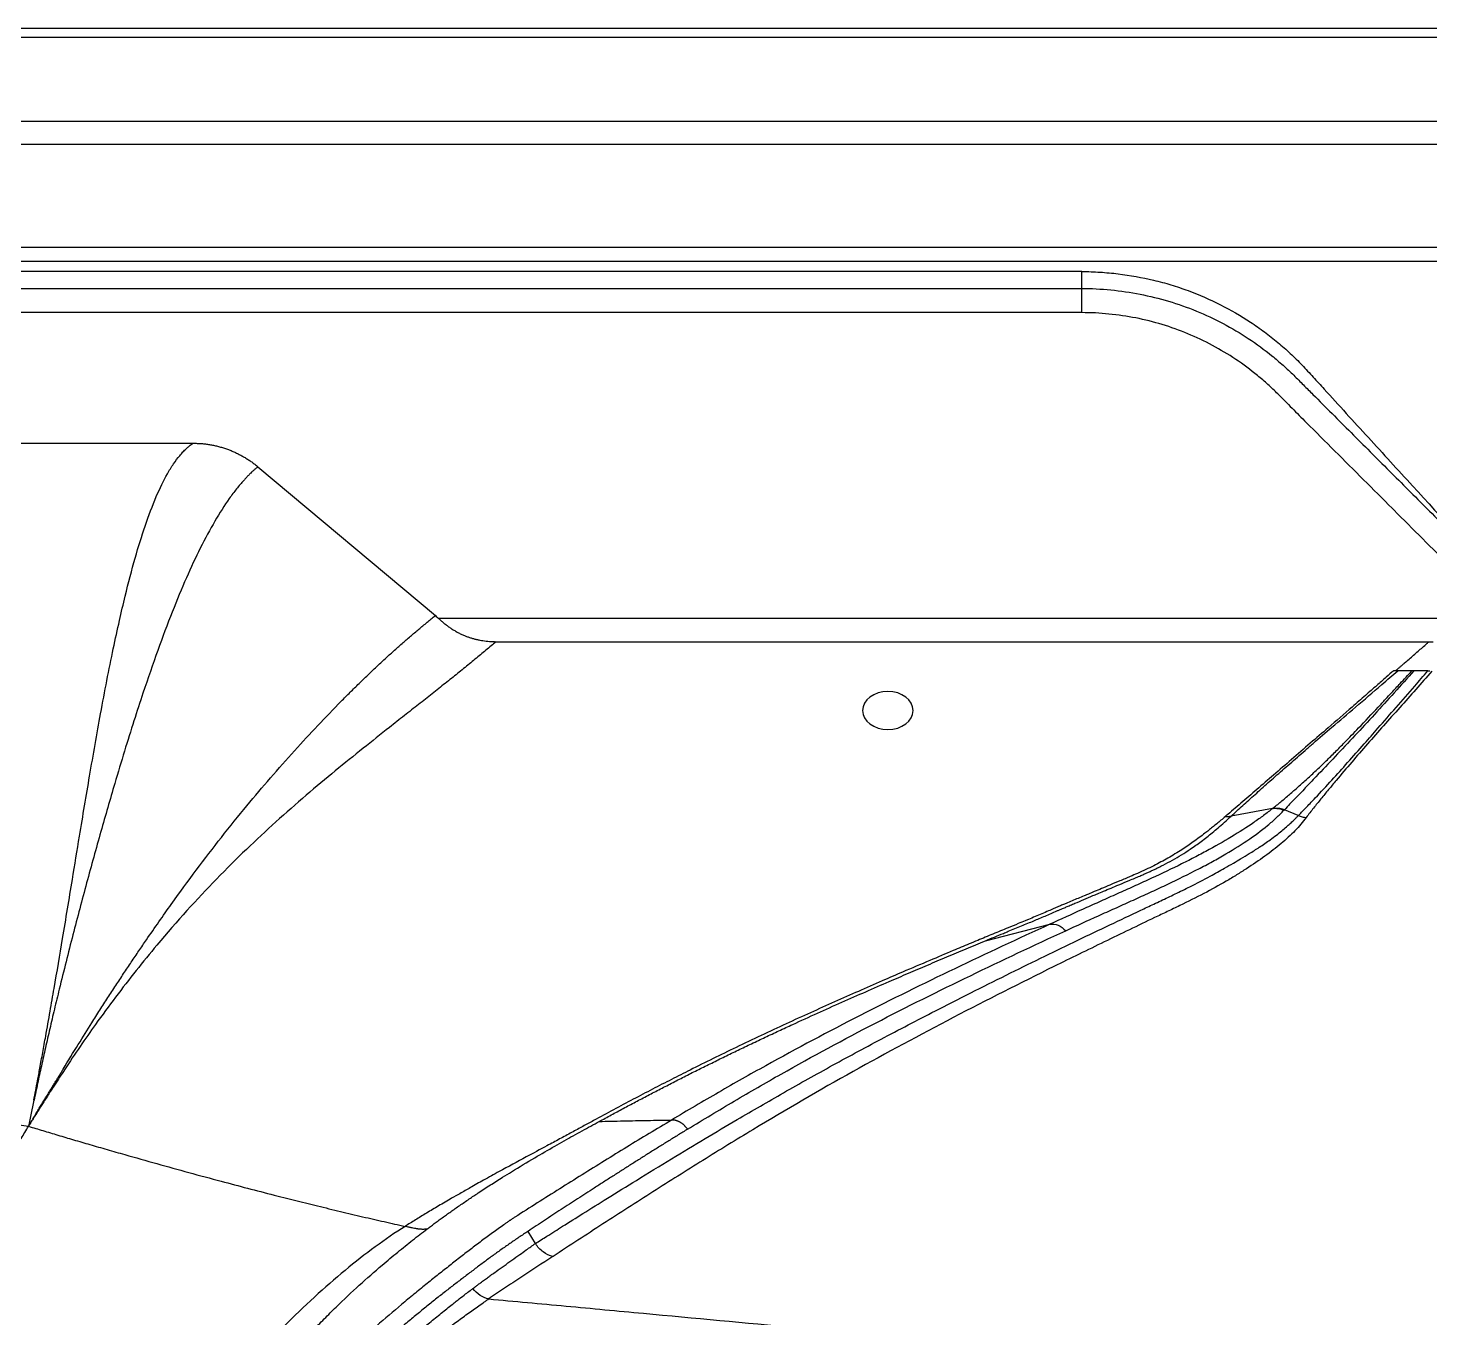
# Model space of a CAD drawing. Header units: inches. Extents: x 2 to 86, y -22 to 129.
# Drawn here: x 53.42 to 67.27, y 72.33 to 85.07 of the extents above; entities that cross this region are included whole.
import ezdxf

# ---------------------------------------------------------------- set-up
doc = ezdxf.new("R2010")
doc.units = ezdxf.units.IN
doc.header["$MEASUREMENT"] = 0
doc.layers.add('1', color=4, linetype='Continuous')
doc.layers.add('BDIM_CYAN', color=4, linetype='Continuous')

# ---------------------------------------------------------------- blocks, each defined once
blk = doc.blocks.new('2026 RHYTHM')
at = {"layer": '1', "color": 4}
blk.add_line((5.882, 84.082), (78.2, 84.082), dxfattribs=at)
at = {"layer": '1', "color": 1, "extrusion": (0, 0, -1)}
blk.add_ellipse((59.544, 77.341), major_axis=(0.25, 0), ratio=0.752466, dxfattribs=at)
at = {"layer": 'BDIM_CYAN', "color": 3}
for p, q in [((11.728, 83.991), (72.354, 83.991)), ((72.354, 83.158), (11.728, 83.158)), ((11.727, 82.937), (72.354, 82.937)), ((69.79, 81.915), (14.293, 81.915)), ((14.293, 81.779), (69.789, 81.779)), ((61.461, 81.677), (21.921, 81.677)), ((61.461, 81.51), (61.461, 81.677)), ((21.921, 81.51), (61.461, 81.51)), ((61.461, 81.271), (21.921, 81.271)), ((31.405, 79.981), (52.677, 79.981)), ((53.318, 79.749), (55.072, 78.278)), ((65.23, 78.25), (55.106, 78.25)), ((55.672, 78.021), (64.892, 78.021)), ((64.892, 78.021), (64.935, 78.021)), ((63.347, 76.374), (62.938, 76.298)), ((63.601, 76.303), (63.464, 76.361)), ((60.508, 75.066), (61.144, 75.229)), ((51.103, 73.492), (51.106, 73.491)), ((51.095, 73.309), (51.096, 73.308)), ((56.06, 72.076), (55.988, 72.196))]:
    blk.add_line(p, q, dxfattribs=at)
at = {"layer": 'BDIM_CYAN', "color": 3, "flags": 128}
blk.add_lwpolyline([(62.88, 76.294), (62.883, 76.297), (62.885, 76.299)], dxfattribs=at)
at = {"layer": 'BDIM_CYAN', "color": 3}
for points, knots in [([(61.461, 81.677), (61.522, 81.677), (61.582, 81.675), (61.702, 81.667), (61.761, 81.662), (61.939, 81.64), (62.056, 81.619), (62.228, 81.578), (62.286, 81.563), (62.399, 81.528), (62.456, 81.509), (62.622, 81.448), (62.728, 81.401), (62.933, 81.298), (63.032, 81.24), (63.151, 81.162), (63.175, 81.146), (63.221, 81.113), (63.244, 81.097), (63.312, 81.047), (63.356, 81.012), (63.44, 80.941), (63.482, 80.905), (63.561, 80.831), (63.6, 80.792), (63.675, 80.714), (63.711, 80.674), (63.784, 80.595), (63.82, 80.555), (63.929, 80.436), (64.002, 80.356), (64.147, 80.197), (64.22, 80.117), (64.439, 79.878), (64.584, 79.719), (65.021, 79.242), (65.312, 78.923), (65.603, 78.605)], [0, 0, 0, 0, 0.03125, 0.03125, 0.0625, 0.0625, 0.125, 0.125, 0.15625, 0.15625, 0.1875, 0.1875, 0.25, 0.25, 0.3125, 0.3125, 0.328125, 0.328125, 0.34375, 0.34375, 0.375, 0.375, 0.40625, 0.40625, 0.4375, 0.4375, 0.46875, 0.46875, 0.5, 0.5, 0.5625, 0.5625, 0.625, 0.625, 0.75, 0.75, 1, 1, 1, 1]), ([(61.461, 81.51), (61.65, 81.51), (62.041, 81.472), (62.6, 81.305), (63.032, 81.077), (63.304, 80.877), (63.451, 80.752), (63.539, 80.669), (63.605, 80.604), (63.667, 80.541), (63.777, 80.431), (63.997, 80.211), (64.31, 79.898), (64.687, 79.521), (65.118, 79.09), (65.423, 78.785), (65.603, 78.605)], [0, 0, 0, 0, 0.125, 0.25, 0.375, 0.4375, 0.46875, 0.5, 0.515625, 0.53125, 0.5625, 0.625, 0.75, 0.875, 1, 1.179185, 1.179185, 1.179185, 1.179185]), ([(61.461, 81.271), (61.461, 81.299), (61.461, 81.328), (61.461, 81.384), (61.461, 81.411), (61.461, 81.457), (61.461, 81.475), (61.461, 81.501), (61.461, 81.508), (61.461, 81.51)], [0, 0, 0, 0, 0.25, 0.25, 0.5, 0.5, 0.75, 0.75, 1, 1, 1, 1]), ([(63.398, 80.469), (63.366, 80.5), (63.333, 80.531), (63.267, 80.592), (63.233, 80.621), (63.129, 80.706), (63.057, 80.76), (62.833, 80.909), (62.675, 80.994), (62.343, 81.131), (62.171, 81.184), (61.819, 81.253), (61.64, 81.271), (61.461, 81.271)], [0, 0, 0, 0, 0.0625, 0.0625, 0.125, 0.125, 0.25, 0.25, 0.5, 0.5, 0.75, 0.75, 1, 1, 1, 1]), ([(63.398, 80.469), (63.421, 80.446), (63.445, 80.422), (63.492, 80.375), (63.515, 80.351), (63.586, 80.28), (63.633, 80.233), (63.774, 80.092), (63.868, 79.998), (64.151, 79.715), (64.34, 79.527), (64.905, 78.962), (65.282, 78.585), (65.658, 78.208)], [0, 0, 0, 0, 0.03125, 0.03125, 0.0625, 0.0625, 0.125, 0.125, 0.25, 0.25, 0.5, 0.5, 1, 1, 1, 1]), ([(51.103, 73.491), (51.116, 73.556), (51.136, 73.661), (51.165, 73.818), (51.192, 73.965), (51.226, 74.152), (51.264, 74.364), (51.32, 74.686), (51.394, 75.123), (51.477, 75.626), (51.565, 76.163), (51.658, 76.716), (51.747, 77.225), (51.825, 77.639), (51.887, 77.946), (51.948, 78.224), (52.019, 78.528), (52.102, 78.847), (52.205, 79.177), (52.31, 79.456), (52.405, 79.651), (52.483, 79.778), (52.535, 79.847), (52.577, 79.895), (52.606, 79.924), (52.63, 79.946), (52.649, 79.961), (52.664, 79.972), (52.673, 79.978), (52.677, 79.981)], [0, 0, 0, 0, 0.021699, 0.035701, 0.052922, 0.071404, 0.099163, 0.124965, 0.181569, 0.249955, 0.301644, 0.374957, 0.45528, 0.499964, 0.545158, 0.586827, 0.624976, 0.689339, 0.749991, 0.814654, 0.87502, 0.906681, 0.93756, 0.953468, 0.968848, 0.979165, 0.987796, 0.994741, 1, 1, 1, 1]), ([(52.677, 79.981), (52.684, 79.981), (52.698, 79.981), (52.718, 79.98), (52.739, 79.979), (52.759, 79.978), (52.779, 79.976), (52.799, 79.974), (52.82, 79.971), (52.84, 79.968), (52.86, 79.964), (52.88, 79.961), (52.899, 79.956), (52.919, 79.952), (52.939, 79.946), (52.959, 79.941), (52.978, 79.935), (52.998, 79.929), (53.023, 79.92), (53.053, 79.908), (53.089, 79.893), (53.124, 79.876), (53.158, 79.858), (53.192, 79.839), (53.225, 79.818), (53.257, 79.797), (53.288, 79.773), (53.308, 79.757), (53.318, 79.749)], [0, 0, 0, 0, 0.029605, 0.059114, 0.088537, 0.117887, 0.147176, 0.176416, 0.20562, 0.234799, 0.263967, 0.293134, 0.322315, 0.35152, 0.380762, 0.410054, 0.439408, 0.468835, 0.498348, 0.554582, 0.610492, 0.666164, 0.721682, 0.777133, 0.832605, 0.888182, 0.943952, 1, 1, 1, 1]), ([(53.318, 79.749), (53.314, 79.746), (53.307, 79.739), (53.295, 79.729), (53.284, 79.72), (53.273, 79.71), (53.261, 79.7), (53.245, 79.684), (53.225, 79.664), (53.202, 79.64), (53.162, 79.597), (53.107, 79.532), (53.011, 79.404), (52.892, 79.217), (52.75, 78.954), (52.61, 78.654), (52.47, 78.316), (52.327, 77.936), (52.201, 77.572), (52.091, 77.236), (51.998, 76.938), (51.889, 76.576), (51.764, 76.143), (51.626, 75.644), (51.488, 75.124), (51.383, 74.704), (51.307, 74.392), (51.262, 74.199), (51.218, 74.012), (51.178, 73.832), (51.141, 73.659), (51.117, 73.546), (51.106, 73.491)], [0, 0, 0, 0, 0.005157, 0.010312, 0.015466, 0.019579, 0.024699, 0.030827, 0.041105, 0.051405, 0.061729, 0.092786, 0.12359, 0.185351, 0.247626, 0.307567, 0.369105, 0.432318, 0.497282, 0.537249, 0.579072, 0.622754, 0.684754, 0.748457, 0.810821, 0.874239, 0.897405, 0.919688, 0.941089, 0.961608, 0.981245, 1, 1, 1, 1]), ([(51.095, 73.309), (51.104, 73.324), (51.123, 73.355), (51.151, 73.4), (51.177, 73.443), (51.202, 73.484), (51.226, 73.523), (51.249, 73.561), (51.27, 73.597), (51.291, 73.631), (51.311, 73.663), (51.329, 73.693), (51.347, 73.722), (51.363, 73.749), (51.379, 73.775), (51.439, 73.874), (51.539, 74.037), (51.66, 74.229), (51.757, 74.382), (51.836, 74.505), (51.914, 74.625), (51.991, 74.742), (52.067, 74.856), (52.142, 74.967), (52.275, 75.162), (52.465, 75.434), (52.712, 75.771), (52.961, 76.095), (53.205, 76.397), (53.445, 76.681), (53.678, 76.944), (53.911, 77.195), (54.094, 77.384), (54.229, 77.521), (54.317, 77.607), (54.404, 77.691), (54.489, 77.772), (54.574, 77.851), (54.659, 77.928), (54.742, 78.002), (54.825, 78.074), (54.908, 78.144), (54.99, 78.212), (55.044, 78.256), (55.072, 78.278)], [0, 0, 0, 0, 0.005801, 0.011395, 0.016782, 0.021963, 0.026938, 0.031708, 0.036272, 0.040631, 0.044786, 0.048736, 0.052482, 0.056025, 0.059364, 0.062499, 0.095174, 0.125015, 0.14307, 0.16106, 0.178988, 0.196857, 0.214667, 0.23242, 0.250116, 0.309855, 0.371481, 0.435037, 0.500551, 0.561768, 0.625741, 0.687796, 0.750766, 0.774927, 0.798789, 0.82235, 0.845611, 0.86857, 0.891229, 0.913586, 0.935642, 0.957396, 0.978849, 1, 1, 1, 1]), ([(55.072, 78.278), (55.077, 78.273), (55.089, 78.264), (55.1, 78.255), (55.106, 78.25)], [0, 0, 0, 0, 0.500025, 1, 1, 1, 1]), ([(55.106, 78.25), (55.111, 78.246), (55.119, 78.238), (55.133, 78.225), (55.146, 78.213), (55.16, 78.202), (55.174, 78.19), (55.188, 78.179), (55.203, 78.169), (55.217, 78.158), (55.232, 78.148), (55.247, 78.139), (55.263, 78.13), (55.278, 78.121), (55.294, 78.112), (55.31, 78.104), (55.326, 78.096), (55.342, 78.089), (55.363, 78.08), (55.388, 78.07), (55.418, 78.06), (55.448, 78.051), (55.479, 78.043), (55.511, 78.036), (55.542, 78.031), (55.574, 78.027), (55.607, 78.024), (55.639, 78.022), (55.661, 78.021), (55.672, 78.021)], [0, 0, 0, 0, 0.030984, 0.061692, 0.092139, 0.12234, 0.152312, 0.182069, 0.21163, 0.241009, 0.270226, 0.299296, 0.328238, 0.35707, 0.385809, 0.414474, 0.443083, 0.471655, 0.500209, 0.550439, 0.600328, 0.649981, 0.699507, 0.749012, 0.798607, 0.848397, 0.89849, 0.94899, 1, 1, 1, 1]), ([(55.672, 78.021), (55.656, 78.007), (55.622, 77.979), (55.571, 77.936), (55.518, 77.892), (55.463, 77.847), (55.408, 77.801), (55.35, 77.754), (55.291, 77.707), (55.231, 77.658), (55.169, 77.609), (55.105, 77.558), (55.04, 77.507), (54.974, 77.454), (54.906, 77.401), (54.836, 77.346), (54.765, 77.29), (54.692, 77.233), (54.557, 77.126), (54.355, 76.966), (54.08, 76.744), (53.793, 76.504), (53.404, 76.163), (52.915, 75.696), (52.451, 75.186), (52.116, 74.776), (51.913, 74.515), (51.728, 74.263), (51.56, 74.023), (51.442, 73.847), (51.358, 73.718), (51.306, 73.639), (51.252, 73.554), (51.197, 73.469), (51.145, 73.386), (51.112, 73.333), (51.096, 73.308)], [0, 0, 0, 0, 0.01243, 0.025144, 0.038144, 0.051427, 0.064996, 0.078848, 0.092986, 0.107407, 0.122111, 0.137099, 0.15237, 0.167923, 0.183757, 0.199874, 0.216271, 0.232948, 0.249906, 0.309105, 0.370542, 0.434195, 0.500048, 0.626022, 0.750094, 0.792825, 0.834475, 0.875063, 0.906272, 0.937531, 0.947371, 0.957782, 0.968766, 0.980234, 0.990646, 1, 1, 1, 1]), ([(64.564, 77.734), (64.565, 77.736), (64.569, 77.739), (64.574, 77.744), (64.58, 77.748), (64.587, 77.755), (64.596, 77.763), (64.607, 77.772), (64.618, 77.782), (64.633, 77.795), (64.659, 77.817), (64.696, 77.849), (64.74, 77.888), (64.784, 77.926), (64.828, 77.965), (64.864, 77.996), (64.885, 78.015), (64.892, 78.021)], [-0.01459385, -0.01459385, -0.01459385, -0.01459385, -0.01415454, -0.01368982, -0.01322511, -0.01276039, -0.01183096, -0.01090154, -0.00997211, -0.00904268, -0.00718382, -0.0034661, 0.00025161, 0.00396933, 0.00768705, 0.01140476, 0.01311769, 0.01311769, 0.01311769, 0.01311769]), ([(64.544, 77.734), (64.519, 77.713), (64.463, 77.664), (64.37, 77.583), (64.258, 77.485), (64.097, 77.345), (63.916, 77.187), (63.716, 77.015), (63.537, 76.859), (63.36, 76.707), (63.194, 76.563), (63.037, 76.428), (62.935, 76.341), (62.885, 76.299)], [0, 0, 0, 0, 0.044719, 0.101292, 0.169719, 0.250001, 0.393515, 0.500003, 0.61261, 0.718913, 0.818912, 0.912608, 1, 1, 1, 1]), ([(62.938, 76.298), (62.956, 76.315), (62.994, 76.35), (63.052, 76.402), (63.111, 76.457), (63.174, 76.512), (63.238, 76.57), (63.304, 76.629), (63.373, 76.689), (63.444, 76.752), (63.517, 76.816), (63.592, 76.881), (63.669, 76.948), (63.783, 77.047), (63.949, 77.189), (64.175, 77.382), (64.392, 77.568), (64.531, 77.689), (64.584, 77.734)], [0, 0, 0, 0, 0.035287, 0.071733, 0.109338, 0.148104, 0.18803, 0.229116, 0.271362, 0.314769, 0.359336, 0.405063, 0.451951, 0.5, 0.611047, 0.749994, 0.905814, 1, 1, 1, 1]), ([(63.355, 76.38), (63.369, 76.391), (63.397, 76.414), (63.439, 76.449), (63.482, 76.485), (63.525, 76.522), (63.568, 76.559), (63.611, 76.597), (63.655, 76.636), (63.699, 76.676), (63.743, 76.717), (63.787, 76.758), (63.832, 76.8), (63.877, 76.844), (63.922, 76.888), (63.967, 76.933), (64.013, 76.979), (64.09, 77.057), (64.216, 77.188), (64.351, 77.331), (64.459, 77.448), (64.531, 77.526), (64.618, 77.619), (64.685, 77.691), (64.724, 77.733)], [0, 0, 0, 0, 0.028288, 0.056969, 0.086042, 0.115508, 0.145368, 0.175622, 0.20627, 0.237315, 0.268756, 0.300594, 0.332829, 0.365464, 0.398497, 0.43193, 0.465765, 0.5, 0.603288, 0.75, 0.803799, 0.850001, 0.912824, 1, 1, 1, 1]), ([(64.744, 77.733), (64.679, 77.661), (64.549, 77.517), (64.354, 77.302), (64.159, 77.092), (63.965, 76.886), (63.802, 76.715), (63.67, 76.576), (63.566, 76.468), (63.498, 76.397), (63.464, 76.361)], [0, 0, 0, 0, 0.15, 0.3, 0.450001, 0.6, 0.75, 0.833333, 0.916667, 1, 1, 1, 1]), ([(63.601, 76.303), (63.606, 76.309), (63.622, 76.325), (63.65, 76.353), (63.686, 76.391), (63.727, 76.434), (63.81, 76.521), (63.931, 76.652), (64.092, 76.83), (64.244, 77.001), (64.403, 77.183), (64.569, 77.373), (64.733, 77.561), (64.838, 77.682), (64.882, 77.732)], [0, 0, 0, 0, 0.012704, 0.033537, 0.0625, 0.093914, 0.125, 0.25, 0.370385, 0.5, 0.607374, 0.75, 0.896913, 1, 1, 1, 1]), ([(64.744, 77.733), (64.74, 77.733), (64.737, 77.733), (64.734, 77.733), (64.734, 77.733)], [0, 0, 0, 0, 0.5, 0.5004685, 0.5004685, 0.5004685, 0.5004685]), ([(64.902, 77.731), (64.898, 77.731), (64.892, 77.731), (64.885, 77.731), (64.882, 77.732)], [0, 0, 0, 0, 0.484989, 1, 1, 1, 1]), ([(64.922, 77.73), (64.869, 77.669), (64.763, 77.549), (64.603, 77.37), (64.443, 77.191), (64.285, 77.011), (64.128, 76.831), (64, 76.681), (63.899, 76.559), (63.824, 76.468), (63.763, 76.392), (63.715, 76.331), (63.691, 76.3), (63.679, 76.285)], [0, 0, 0, 0, 0.125, 0.25, 0.375, 0.5, 0.625, 0.75, 0.8125, 0.875, 0.9375, 0.96875, 1, 1, 1, 1]), ([(63.347, 76.374), (63.333, 76.362), (63.318, 76.351), (63.289, 76.327), (63.274, 76.316), (63.227, 76.281), (63.194, 76.258), (63.092, 76.187), (63.018, 76.14), (62.86, 76.044), (62.776, 75.997), (62.644, 75.926), (62.599, 75.902), (62.53, 75.867), (62.507, 75.855), (62.46, 75.832), (62.436, 75.82), (62.316, 75.761), (62.215, 75.713), (62.059, 75.642), (62.006, 75.617), (61.925, 75.581), (61.898, 75.569), (61.844, 75.545), (61.817, 75.533), (61.736, 75.497), (61.682, 75.472), (61.575, 75.424), (61.521, 75.4), (61.359, 75.327), (61.252, 75.278), (61.144, 75.229)], [0, 0, 0, 0, 0.03125, 0.03125, 0.0625, 0.0625, 0.125, 0.125, 0.25, 0.25, 0.375, 0.375, 0.4375, 0.4375, 0.46875, 0.46875, 0.5, 0.5, 0.625, 0.625, 0.6875, 0.6875, 0.71875, 0.71875, 0.75, 0.75, 0.8125, 0.8125, 0.875, 0.875, 1, 1, 1, 1]), ([(61.302, 75.166), (61.41, 75.215), (61.518, 75.265), (61.68, 75.338), (61.734, 75.362), (61.843, 75.411), (61.896, 75.436), (61.977, 75.472), (62.004, 75.485), (62.058, 75.509), (62.085, 75.521), (62.139, 75.546), (62.166, 75.558), (62.22, 75.583), (62.246, 75.595), (62.377, 75.657), (62.478, 75.707), (62.624, 75.781), (62.671, 75.805), (62.764, 75.855), (62.808, 75.88), (62.938, 75.955), (63.019, 76.005), (63.168, 76.105), (63.236, 76.155), (63.327, 76.23), (63.356, 76.255), (63.396, 76.293), (63.409, 76.305), (63.434, 76.33), (63.446, 76.342), (63.458, 76.355)], [0, 0, 0, 0, 0.125, 0.125, 0.1875, 0.1875, 0.25, 0.25, 0.28125, 0.28125, 0.3125, 0.3125, 0.34375, 0.34375, 0.375, 0.375, 0.5, 0.5, 0.5625, 0.5625, 0.625, 0.625, 0.75, 0.75, 0.875, 0.875, 0.9375, 0.9375, 0.96875, 0.96875, 1, 1, 1, 1]), ([(63.347, 76.374), (63.35, 76.374), (63.356, 76.375), (63.365, 76.376), (63.375, 76.377), (63.384, 76.377), (63.393, 76.377), (63.402, 76.377), (63.411, 76.376), (63.42, 76.374), (63.429, 76.372), (63.438, 76.37), (63.447, 76.368), (63.456, 76.365), (63.461, 76.362), (63.464, 76.361)], [0, 0, 0, 0, 0.0770619, 0.1541324, 0.2311977, 0.3082457, 0.3852664, 0.4622522, 0.5391973, 0.6160985, 0.6929547, 0.7697676, 0.8465412, 0.9232822, 1, 1, 1, 1]), ([(63.347, 76.374), (63.366, 76.376), (63.385, 76.376), (63.422, 76.369), (63.441, 76.363), (63.458, 76.355)], [0, 0, 0, 0, 0.5, 0.5, 1, 1, 1, 1]), ([(56.06, 72.076), (56.098, 72.1), (56.188, 72.157), (56.344, 72.255), (56.543, 72.38), (56.786, 72.532), (57.079, 72.713), (57.401, 72.91), (57.733, 73.111), (58.102, 73.329), (58.522, 73.572), (59.007, 73.843), (59.518, 74.118), (59.988, 74.362), (60.404, 74.573), (60.753, 74.747), (61.091, 74.913), (61.418, 75.071), (61.734, 75.222), (61.963, 75.33), (62.108, 75.399), (62.174, 75.43), (62.243, 75.462), (62.313, 75.495), (62.384, 75.529), (62.457, 75.565), (62.574, 75.623), (62.715, 75.696), (62.856, 75.774), (62.955, 75.831), (63.037, 75.879), (63.123, 75.931), (63.222, 75.994), (63.31, 76.055), (63.383, 76.109), (63.436, 76.151), (63.481, 76.189), (63.52, 76.224), (63.552, 76.254), (63.578, 76.28), (63.593, 76.296), (63.601, 76.303)], [0, 0, 0, 0, 0.014182, 0.033809, 0.058881, 0.089397, 0.12536, 0.169083, 0.210839, 0.250624, 0.308201, 0.36913, 0.433412, 0.501043, 0.546273, 0.590121, 0.632589, 0.673676, 0.713382, 0.751706, 0.759721, 0.768027, 0.776626, 0.785518, 0.794702, 0.804179, 0.813949, 0.841739, 0.862408, 0.875954, 0.887128, 0.901161, 0.918052, 0.937799, 0.949956, 0.961022, 0.970997, 0.979882, 0.987678, 0.994383, 1, 1, 1, 1]), ([(63.679, 76.285), (63.662, 76.263), (63.645, 76.241), (63.608, 76.197), (63.588, 76.175), (63.547, 76.132), (63.525, 76.111), (63.479, 76.068), (63.455, 76.047), (63.381, 75.984), (63.327, 75.942), (63.213, 75.86), (63.152, 75.819), (63.056, 75.757), (63.024, 75.737), (62.958, 75.696), (62.923, 75.675), (62.817, 75.614), (62.743, 75.573), (62.59, 75.493), (62.51, 75.453), (62.388, 75.394), (62.347, 75.374), (62.264, 75.334), (62.222, 75.315), (62.015, 75.216), (61.849, 75.136), (61.517, 74.975), (61.351, 74.894), (60.854, 74.648), (60.522, 74.481), (59.86, 74.136), (59.53, 73.959), (58.87, 73.591), (58.54, 73.399), (58.046, 73.101), (57.881, 73), (57.552, 72.795), (57.387, 72.691), (57.058, 72.482), (56.893, 72.376), (56.564, 72.163), (56.399, 72.056), (56.235, 71.948)], [0, 0, 0, 0, 0.015625, 0.015625, 0.03125, 0.03125, 0.046875, 0.046875, 0.0625, 0.0625, 0.09375, 0.09375, 0.125, 0.125, 0.140625, 0.140625, 0.15625, 0.15625, 0.1875, 0.1875, 0.21875, 0.21875, 0.234375, 0.234375, 0.25, 0.25, 0.3125, 0.3125, 0.375, 0.375, 0.5, 0.5, 0.625, 0.625, 0.75, 0.75, 0.8125, 0.8125, 0.875, 0.875, 0.9375, 0.9375, 1, 1, 1, 1]), ([(62.88, 76.294), (62.865, 76.282), (62.837, 76.257), (62.795, 76.222), (62.754, 76.189), (62.716, 76.158), (62.654, 76.11), (62.568, 76.046), (62.468, 75.977), (62.383, 75.924), (62.314, 75.884), (62.244, 75.845), (62.171, 75.807), (62.094, 75.769), (62.016, 75.734), (61.93, 75.697), (61.839, 75.659), (61.744, 75.619), (61.66, 75.584), (61.589, 75.554), (61.532, 75.53), (61.479, 75.508), (61.425, 75.485), (61.365, 75.461), (61.314, 75.439), (61.269, 75.42), (61.228, 75.403), (61.181, 75.383), (61.126, 75.359), (61.065, 75.333), (60.999, 75.305), (60.944, 75.282), (60.889, 75.259), (60.822, 75.231), (60.716, 75.188), (60.582, 75.133), (60.482, 75.091), (60.432, 75.07)], [0, 0, 0, 0, 0.028208, 0.054812, 0.079812, 0.103207, 0.125002, 0.190241, 0.249998, 0.282836, 0.314602, 0.345316, 0.374999, 0.406106, 0.437493, 0.463219, 0.499995, 0.534496, 0.564247, 0.589247, 0.609496, 0.624996, 0.64583, 0.666664, 0.687498, 0.69997, 0.714544, 0.731219, 0.749997, 0.773808, 0.797617, 0.821427, 0.833212, 0.857141, 0.892856, 0.946427, 1, 1, 1, 1]), ([(60.508, 75.066), (60.538, 75.079), (60.597, 75.103), (60.672, 75.134), (60.761, 75.171), (60.842, 75.205), (60.927, 75.239), (60.986, 75.263), (61.043, 75.287), (61.099, 75.311), (61.157, 75.336), (61.204, 75.357), (61.242, 75.373), (61.273, 75.386), (61.309, 75.401), (61.349, 75.418), (61.407, 75.443), (61.482, 75.474), (61.556, 75.506), (61.621, 75.533), (61.681, 75.558), (61.751, 75.587), (61.836, 75.623), (61.914, 75.656), (61.983, 75.684), (62.031, 75.705), (62.071, 75.722), (62.106, 75.737), (62.138, 75.752), (62.171, 75.767), (62.202, 75.782), (62.234, 75.798), (62.286, 75.825), (62.359, 75.864), (62.448, 75.916), (62.544, 75.978), (62.646, 76.05), (62.736, 76.121), (62.81, 76.184), (62.873, 76.239), (62.915, 76.278), (62.938, 76.298)], [0, 0, 0, 0, 0.031251, 0.062501, 0.079611, 0.125002, 0.147765, 0.168598, 0.187502, 0.208336, 0.229169, 0.250003, 0.259306, 0.270207, 0.282707, 0.296806, 0.312504, 0.343755, 0.375006, 0.390389, 0.411223, 0.437506, 0.464064, 0.500008, 0.519429, 0.536318, 0.550676, 0.562506, 0.574889, 0.587329, 0.599827, 0.612386, 0.625008, 0.664959, 0.706607, 0.750003, 0.809515, 0.874998, 0.91169, 0.953354, 1, 1, 1, 1]), ([(62.88, 76.294), (62.883, 76.294), (62.889, 76.294), (62.899, 76.294), (62.908, 76.295), (62.918, 76.295), (62.928, 76.297), (62.935, 76.298), (62.938, 76.298)], [0, 0, 0, 0, 0.160661, 0.323692, 0.489111, 0.656906, 0.827154, 1, 1, 1, 1]), ([(63.601, 76.303), (63.613, 76.298), (63.632, 76.292), (63.659, 76.287), (63.672, 76.285), (63.679, 76.285)], [0, 0, 0, 0, 0.5, 0.75, 1, 1, 1, 1]), ([(61.144, 75.229), (60.831, 75.086), (60.518, 74.94), (59.893, 74.641), (59.581, 74.487), (58.958, 74.169), (58.647, 74.004), (58.182, 73.746), (58.026, 73.658), (57.717, 73.48), (57.562, 73.389), (57.407, 73.296)], [0, 0, 0, 0, 0.25, 0.25, 0.5, 0.5, 0.75, 0.75, 0.875, 0.875, 1, 1, 1, 1]), ([(57.565, 73.205), (57.719, 73.299), (57.872, 73.392), (58.181, 73.574), (58.335, 73.663), (58.799, 73.925), (59.11, 74.092), (59.733, 74.415), (60.046, 74.57), (60.673, 74.873), (60.987, 75.021), (61.302, 75.166)], [0, 0, 0, 0, 0.125, 0.125, 0.25, 0.25, 0.5, 0.5, 0.75, 0.75, 1, 1, 1, 1]), ([(61.144, 75.229), (61.171, 75.234), (61.2, 75.23), (61.254, 75.208), (61.28, 75.189), (61.302, 75.166)], [0, 0, 0, 0, 0.5, 0.5, 1, 1, 1, 1]), ([(60.432, 75.07), (60.404, 75.058), (60.323, 75.025), (60.165, 74.959), (59.946, 74.866), (59.712, 74.767), (59.398, 74.631), (59.015, 74.463), (58.534, 74.245), (58.058, 74.021), (57.679, 73.836), (57.404, 73.696), (57.217, 73.6), (57.026, 73.5), (56.831, 73.397), (56.701, 73.326), (56.635, 73.29)], [0, 0, 0, 0, 0.022705, 0.064372, 0.125004, 0.196723, 0.250007, 0.374078, 0.500014, 0.630675, 0.750009, 0.798229, 0.847334, 0.897328, 0.948216, 1, 1, 1, 1]), ([(56.691, 73.282), (56.731, 73.303), (56.81, 73.346), (56.93, 73.411), (57.051, 73.475), (57.173, 73.539), (57.297, 73.603), (57.422, 73.667), (57.548, 73.732), (57.675, 73.796), (57.804, 73.859), (57.934, 73.923), (58.066, 73.987), (58.198, 74.05), (58.332, 74.114), (58.467, 74.177), (58.64, 74.257), (58.847, 74.351), (59.087, 74.459), (59.324, 74.563), (59.543, 74.658), (59.747, 74.746), (59.937, 74.827), (60.127, 74.907), (60.318, 74.987), (60.445, 75.04), (60.508, 75.066)], [0, 0, 0, 0, 0.0309238, 0.0621915, 0.0938015, 0.1257531, 0.1580466, 0.1906827, 0.2236625, 0.256987, 0.2906572, 0.3246745, 0.35904, 0.3937549, 0.4288197, 0.4642347, 0.5, 0.5642385, 0.6273175, 0.6892372, 0.7499999, 0.800004, 0.8500061, 0.9000059, 0.9500037, 1, 1, 1, 1]), ([(69.105, 74.762), (69.096, 74.752), (69.082, 74.738), (69.056, 74.713), (69.028, 74.685), (68.959, 74.616), (68.857, 74.513), (68.712, 74.368), (68.57, 74.227), (68.416, 74.072), (68.252, 73.909), (68.092, 73.749), (67.92, 73.577), (67.742, 73.399), (67.533, 73.19), (67.28, 72.937), (66.994, 72.651), (66.659, 72.315), (66.327, 71.984), (66.032, 71.689), (65.797, 71.454), (65.616, 71.273), (65.431, 71.088), (65.216, 70.873), (64.967, 70.623), (64.69, 70.347), (64.431, 70.088), (64.227, 69.884), (64.082, 69.739), (63.972, 69.628), (63.865, 69.522), (63.768, 69.425), (63.686, 69.343), (63.615, 69.272), (63.571, 69.228), (63.549, 69.206)], [0, 0, 0, 0, 0.006365, 0.009764, 0.017568, 0.025492, 0.056944, 0.085563, 0.119845, 0.147412, 0.182746, 0.222022, 0.245651, 0.28829, 0.330227, 0.371459, 0.438659, 0.497267, 0.56305, 0.62302, 0.656055, 0.685845, 0.715413, 0.748649, 0.790911, 0.832792, 0.874293, 0.905722, 0.922128, 0.937153, 0.954064, 0.968581, 0.979884, 0.990356, 1, 1, 1, 1]), ([(44.109, 73.836), (44.171, 73.834), (44.987, 73.806), (46.555, 73.726), (48.433, 73.563), (49.931, 73.389), (50.678, 73.288), (51.051, 73.234)], [0.6146573, 0.6146573, 0.6146573, 0.6146573, 0.625, 0.75, 0.875, 0.9375, 1, 1, 1, 1]), ([(51.096, 73.308), (51.088, 73.296), (51.073, 73.271), (51.058, 73.246), (51.051, 73.234)], [0, 0, 0, 0, 0.499714, 1, 1, 1, 1]), ([(50.08, 71.618), (50.092, 71.638), (50.118, 71.682), (50.161, 71.752), (50.21, 71.834), (50.265, 71.926), (50.327, 72.029), (50.389, 72.132), (50.451, 72.235), (50.509, 72.332), (50.58, 72.449), (50.658, 72.58), (50.743, 72.721), (50.825, 72.857), (50.903, 72.988), (50.978, 73.113), (51.027, 73.194), (51.051, 73.234)], [0, 0, 0, 0, 0.037482, 0.081257, 0.13131, 0.1876, 0.250066, 0.321553, 0.375143, 0.437863, 0.500203, 0.590782, 0.678393, 0.763185, 0.8451, 0.92406, 1, 1, 1, 1]), ([(51.051, 73.234), (51.098, 73.22), (51.195, 73.191), (51.343, 73.146), (51.498, 73.1), (51.66, 73.053), (51.829, 73.004), (52.049, 72.941), (52.425, 72.835), (52.917, 72.7), (53.447, 72.562), (53.84, 72.464), (54.131, 72.393), (54.351, 72.341), (54.564, 72.292), (54.704, 72.261), (54.773, 72.245)], [0, 0, 0, 0, 0.038043, 0.077916, 0.119625, 0.163176, 0.208573, 0.255818, 0.34085, 0.511616, 0.652428, 0.767471, 0.828325, 0.887374, 0.944597, 1, 1, 1, 1]), ([(57.407, 73.296), (57.26, 73.208), (56.964, 73.03), (56.596, 72.801), (56.301, 72.616), (56.079, 72.477), (55.923, 72.377), (55.835, 72.321), (55.819, 72.311), (55.811, 72.305), (55.806, 72.302), (55.804, 72.301), (55.793, 72.293), (55.775, 72.28), (55.721, 72.242), (55.638, 72.183), (55.528, 72.101), (55.419, 72.018), (55.309, 71.934), (55.201, 71.848), (55.091, 71.762), (54.978, 71.671), (54.86, 71.575), (54.699, 71.441), (54.49, 71.263), (54.232, 71.03), (53.969, 70.781), (53.791, 70.604), (53.702, 70.512)], [0, 0, 0, 0, 0.125, 0.25, 0.3125, 0.375, 0.4375, 0.445312, 0.449219, 0.451172, 0.452148, 0.453125, 0.453613, 0.460938, 0.46875, 0.5, 0.53125, 0.5625, 0.59375, 0.625, 0.65625, 0.6875, 0.71875, 0.75, 0.8125, 0.875, 0.9375, 1, 1, 1, 1]), ([(56.635, 73.29), (56.618, 73.28), (56.583, 73.262), (56.53, 73.233), (56.475, 73.203), (56.418, 73.172), (56.36, 73.141), (56.299, 73.108), (56.238, 73.075), (56.128, 73.016), (55.95, 72.921), (55.74, 72.807), (55.556, 72.706), (55.426, 72.633), (55.321, 72.573), (55.216, 72.513), (55.107, 72.449), (54.987, 72.378), (54.877, 72.311), (54.806, 72.266), (54.773, 72.245)], [0, 0, 0, 0, 0.028435, 0.057673, 0.087714, 0.11856, 0.15021, 0.182666, 0.215927, 0.249995, 0.358826, 0.500008, 0.582416, 0.651568, 0.707439, 0.750014, 0.819051, 0.883736, 0.944044, 1, 1, 1, 1]), ([(54.988, 72.218), (55, 72.227), (55.025, 72.245), (55.062, 72.273), (55.101, 72.302), (55.141, 72.331), (55.182, 72.36), (55.225, 72.391), (55.268, 72.421), (55.313, 72.453), (55.36, 72.484), (55.42, 72.526), (55.506, 72.583), (55.615, 72.654), (55.726, 72.724), (55.871, 72.814), (56.043, 72.917), (56.216, 73.017), (56.343, 73.09), (56.434, 73.14), (56.522, 73.189), (56.607, 73.236), (56.664, 73.267), (56.691, 73.282)], [0, 0, 0, 0, 0.021489, 0.043761, 0.066814, 0.090646, 0.115258, 0.14065, 0.166822, 0.193772, 0.221499, 0.250001, 0.30264, 0.374999, 0.446517, 0.5, 0.635275, 0.75, 0.803707, 0.855559, 0.905556, 0.953703, 1, 1, 1, 1]), ([(57.565, 73.205), (57.534, 73.186), (57.472, 73.148), (57.38, 73.091), (57.288, 73.034), (57.195, 72.976), (57.103, 72.918), (57.011, 72.86), (56.919, 72.801), (56.827, 72.742), (56.734, 72.683), (56.618, 72.608), (56.478, 72.518), (56.314, 72.412), (56.151, 72.304), (56.042, 72.232), (55.988, 72.196)], [0, 0, 0, 0, 0.058405, 0.11681, 0.175214, 0.233618, 0.292022, 0.350426, 0.408829, 0.467232, 0.525636, 0.58404, 0.688031, 0.792021, 0.89601, 1, 1, 1, 1]), ([(56.691, 73.282), (56.771, 73.284), (56.93, 73.287), (57.169, 73.292), (57.328, 73.295), (57.407, 73.296)], [0, 0, 0, 0, 0.333336, 0.666669, 1, 1, 1, 1]), ([(57.565, 73.205), (57.563, 73.208), (57.56, 73.213), (57.554, 73.22), (57.548, 73.226), (57.542, 73.233), (57.536, 73.239), (57.53, 73.245), (57.523, 73.251), (57.517, 73.256), (57.51, 73.262), (57.503, 73.266), (57.496, 73.271), (57.488, 73.275), (57.481, 73.279), (57.474, 73.282), (57.466, 73.285), (57.459, 73.288), (57.452, 73.29), (57.444, 73.292), (57.437, 73.294), (57.429, 73.295), (57.422, 73.296), (57.414, 73.296), (57.41, 73.296), (57.407, 73.296)], [0, 0, 0, 0, 0.0433691, 0.0867667, 0.1301901, 0.1736369, 0.2171045, 0.2605901, 0.3040913, 0.3476052, 0.3911293, 0.4346608, 0.478197, 0.5217353, 0.5652728, 0.6088068, 0.6523346, 0.6958534, 0.7393604, 0.7828529, 0.8263281, 0.8697831, 0.9132153, 0.9566219, 1, 1, 1, 1]), ([(53.142, 70.407), (53.151, 70.417), (53.169, 70.439), (53.196, 70.473), (53.226, 70.508), (53.257, 70.546), (53.29, 70.586), (53.325, 70.627), (53.362, 70.67), (53.401, 70.715), (53.442, 70.762), (53.484, 70.81), (53.529, 70.86), (53.575, 70.912), (53.645, 70.989), (53.739, 71.091), (53.856, 71.213), (53.974, 71.333), (54.129, 71.486), (54.32, 71.666), (54.497, 71.821), (54.623, 71.928), (54.699, 71.991), (54.774, 72.051), (54.847, 72.109), (54.918, 72.165), (54.965, 72.2), (54.988, 72.218)], [0, 0, 0, 0, 0.013348, 0.027676, 0.042986, 0.059275, 0.076544, 0.094793, 0.114022, 0.134232, 0.155422, 0.177595, 0.20075, 0.224886, 0.250006, 0.311574, 0.373749, 0.436555, 0.500008, 0.624989, 0.749988, 0.793606, 0.836467, 0.878553, 0.919849, 0.960336, 1, 1, 1, 1]), ([(54.773, 72.245), (54.577, 72.122), (54.38, 71.976), (53.979, 71.644), (53.777, 71.458), (53.571, 71.254)], [0, 0, 0, 0, 0.5, 0.5, 1, 1, 1, 1]), ([(55.987, 72.196), (55.972, 72.186), (55.943, 72.167), (55.898, 72.137), (55.853, 72.107), (55.809, 72.076), (55.765, 72.046), (55.72, 72.014), (55.676, 71.983), (55.632, 71.951), (55.589, 71.919), (55.529, 71.875), (55.455, 71.819), (55.366, 71.752), (55.276, 71.683), (55.183, 71.611), (55.087, 71.536), (54.989, 71.457), (54.889, 71.375), (54.801, 71.303), (54.728, 71.241), (54.669, 71.19), (54.61, 71.139), (54.55, 71.086), (54.49, 71.033), (54.43, 70.979), (54.369, 70.923), (54.308, 70.867), (54.247, 70.81), (54.186, 70.751), (54.124, 70.692), (54.062, 70.632), (54.001, 70.571), (53.939, 70.509), (53.897, 70.467), (53.877, 70.446)], [0, 0, 0, 0, 0.0225946, 0.0451881, 0.0677871, 0.090389, 0.1129818, 0.1355758, 0.158183, 0.1807923, 0.2033844, 0.2259671, 0.273027, 0.3201401, 0.3672436, 0.414299, 0.4613406, 0.5084014, 0.5554814, 0.602572, 0.6290761, 0.655577, 0.6820737, 0.7085674, 0.7350592, 0.7615502, 0.7880413, 0.8145335, 0.8410275, 0.8675228, 0.8940188, 0.9205146, 0.94701, 0.9735051, 1, 1, 1, 1]), ([(54.988, 72.218), (54.985, 72.218), (54.978, 72.217), (54.968, 72.216), (54.958, 72.216), (54.947, 72.216), (54.936, 72.216), (54.925, 72.217), (54.914, 72.218), (54.903, 72.219), (54.891, 72.221), (54.879, 72.223), (54.862, 72.226), (54.839, 72.23), (54.809, 72.237), (54.786, 72.242), (54.773, 72.245)], [0, 0, 0, 0, 0.045948, 0.092737, 0.140395, 0.188949, 0.238418, 0.28882, 0.34017, 0.392483, 0.445762, 0.500001, 0.570083, 0.676632, 0.819807, 1, 1, 1, 1]), ([(55.442, 71.631), (55.448, 71.636), (55.463, 71.647), (55.489, 71.666), (55.521, 71.69), (55.557, 71.717), (55.594, 71.744), (55.632, 71.771), (55.684, 71.809), (55.751, 71.856), (55.828, 71.912), (55.902, 71.964), (55.979, 72.019), (56.03, 72.055), (56.06, 72.076)], [0, 0, 0, 0, 0.032174, 0.07347, 0.123928, 0.191369, 0.25004, 0.303178, 0.375719, 0.500645, 0.625381, 0.750193, 0.854556, 1, 1, 1, 1]), ([(56.234, 71.948), (56.201, 71.955), (56.168, 71.97), (56.108, 72.015), (56.081, 72.044), (56.06, 72.076)], [0, 0, 0, 0, 0.5, 0.5, 1, 1, 1, 1]), ([(56.234, 71.948), (56.129, 71.879), (56.023, 71.81), (55.863, 71.705), (55.809, 71.67), (55.73, 71.617), (55.703, 71.6), (55.651, 71.564), (55.625, 71.546), (55.599, 71.528)], [0, 0, 0, 0, 0.5, 0.5, 0.75, 0.75, 0.875, 0.875, 1, 1, 1, 1]), ([(51.58, 67.093), (51.588, 67.108), (51.604, 67.14), (51.626, 67.182), (51.651, 67.23), (51.684, 67.293), (51.727, 67.375), (51.787, 67.484), (51.873, 67.638), (52.016, 67.883), (52.211, 68.196), (52.424, 68.514), (52.633, 68.807), (52.865, 69.115), (53.092, 69.397), (53.301, 69.642), (53.463, 69.824), (53.632, 70.008), (53.808, 70.192), (54.005, 70.39), (54.24, 70.618), (54.504, 70.861), (54.766, 71.089), (54.967, 71.256), (55.116, 71.376), (55.218, 71.458), (55.303, 71.525), (55.365, 71.573), (55.409, 71.607), (55.433, 71.625), (55.442, 71.631)], [0, 0, 0, 0, 0.007594, 0.015782, 0.021416, 0.031427, 0.047498, 0.06283, 0.086729, 0.125904, 0.18856, 0.250863, 0.2969, 0.350628, 0.426071, 0.463581, 0.501401, 0.541886, 0.583413, 0.62603, 0.681038, 0.751297, 0.817873, 0.875464, 0.906605, 0.937336, 0.960666, 0.978942, 0.992076, 1, 1, 1, 1]), ([(51.654, 67.054), (51.671, 67.085), (51.704, 67.146), (51.771, 67.269), (51.856, 67.423), (51.962, 67.605), (52.108, 67.846), (52.297, 68.142), (52.533, 68.488), (52.779, 68.824), (53.032, 69.149), (53.292, 69.46), (53.646, 69.855), (54.006, 70.221), (54.363, 70.554), (54.628, 70.787), (54.887, 71.001), (55.097, 71.164), (55.258, 71.285), (55.375, 71.371), (55.47, 71.439), (55.535, 71.484), (55.567, 71.506), (55.585, 71.519), (55.594, 71.525), (55.599, 71.528)], [0, 0, 0, 0, 0.015625, 0.03125, 0.0625, 0.09375, 0.125, 0.1875, 0.25, 0.3125, 0.375, 0.4375, 0.5, 0.625, 0.6875, 0.75, 0.8125, 0.875, 0.90625, 0.9375, 0.96875, 0.984375, 0.992188, 0.996094, 1, 1, 1, 1]), ([(55.599, 71.528), (55.57, 71.534), (55.541, 71.546), (55.487, 71.582), (55.462, 71.605), (55.442, 71.631)], [0, 0, 0, 0, 0.5, 0.5, 1, 1, 1, 1]), ([(55.599, 71.528), (55.726, 71.516), (55.981, 71.493), (56.491, 71.446), (57.376, 71.364), (58.141, 71.293), (58.666, 71.244), (58.704, 71.241), (58.768, 71.235), (58.88, 71.225), (59.039, 71.207), (59.23, 71.181), (59.611, 71.121), (60.181, 70.997), (60.928, 70.761), (61.654, 70.455), (62.354, 70.08), (62.824, 69.768), (63.09, 69.569), (63.156, 69.518), (63.208, 69.477), (63.261, 69.436), (63.352, 69.364), (63.453, 69.284), (63.527, 69.224), (63.549, 69.206)], [0, 0, 0, 0, 0.015625, 0.03125, 0.0625, 0.1242188, 0.125, 0.1269531, 0.1289062, 0.1328125, 0.140625, 0.1484375, 0.15625, 0.1875, 0.21875, 0.25, 0.28125, 0.3125, 0.3164062, 0.3203125, 0.3222656, 0.3242188, 0.328125, 0.3359375, 0.3393217, 0.3393217, 0.3393217, 0.3393217])]:
    blk.add_open_spline(points, degree=3, knots=knots, dxfattribs=at)
for points in [[(64.564, 77.734), (64.557, 77.734), (64.55, 77.734), (64.544, 77.734)], [(64.584, 77.734), (64.577, 77.734), (64.57, 77.734), (64.564, 77.734)], [(64.724, 77.733), (64.677, 77.733), (64.63, 77.734), (64.584, 77.734)], [(64.734, 77.733), (64.73, 77.733), (64.727, 77.733), (64.724, 77.733)], [(64.882, 77.732), (64.836, 77.733), (64.79, 77.733), (64.744, 77.733)], [(63.347, 76.374), (63.35, 76.376), (63.352, 76.378), (63.355, 76.38)], [(63.458, 76.355), (63.46, 76.357), (63.462, 76.359), (63.464, 76.361)], [(51.103, 73.491), (51.086, 73.406), (51.068, 73.32), (51.051, 73.234)]]:
    blk.add_open_spline(points, degree=3, dxfattribs=at)

msp = doc.modelspace()

# ---------------------------------------------------------------- block references
msp.add_blockref('2026 RHYTHM', (2.373, 0.985))

doc.saveas('drawing.dxf')
